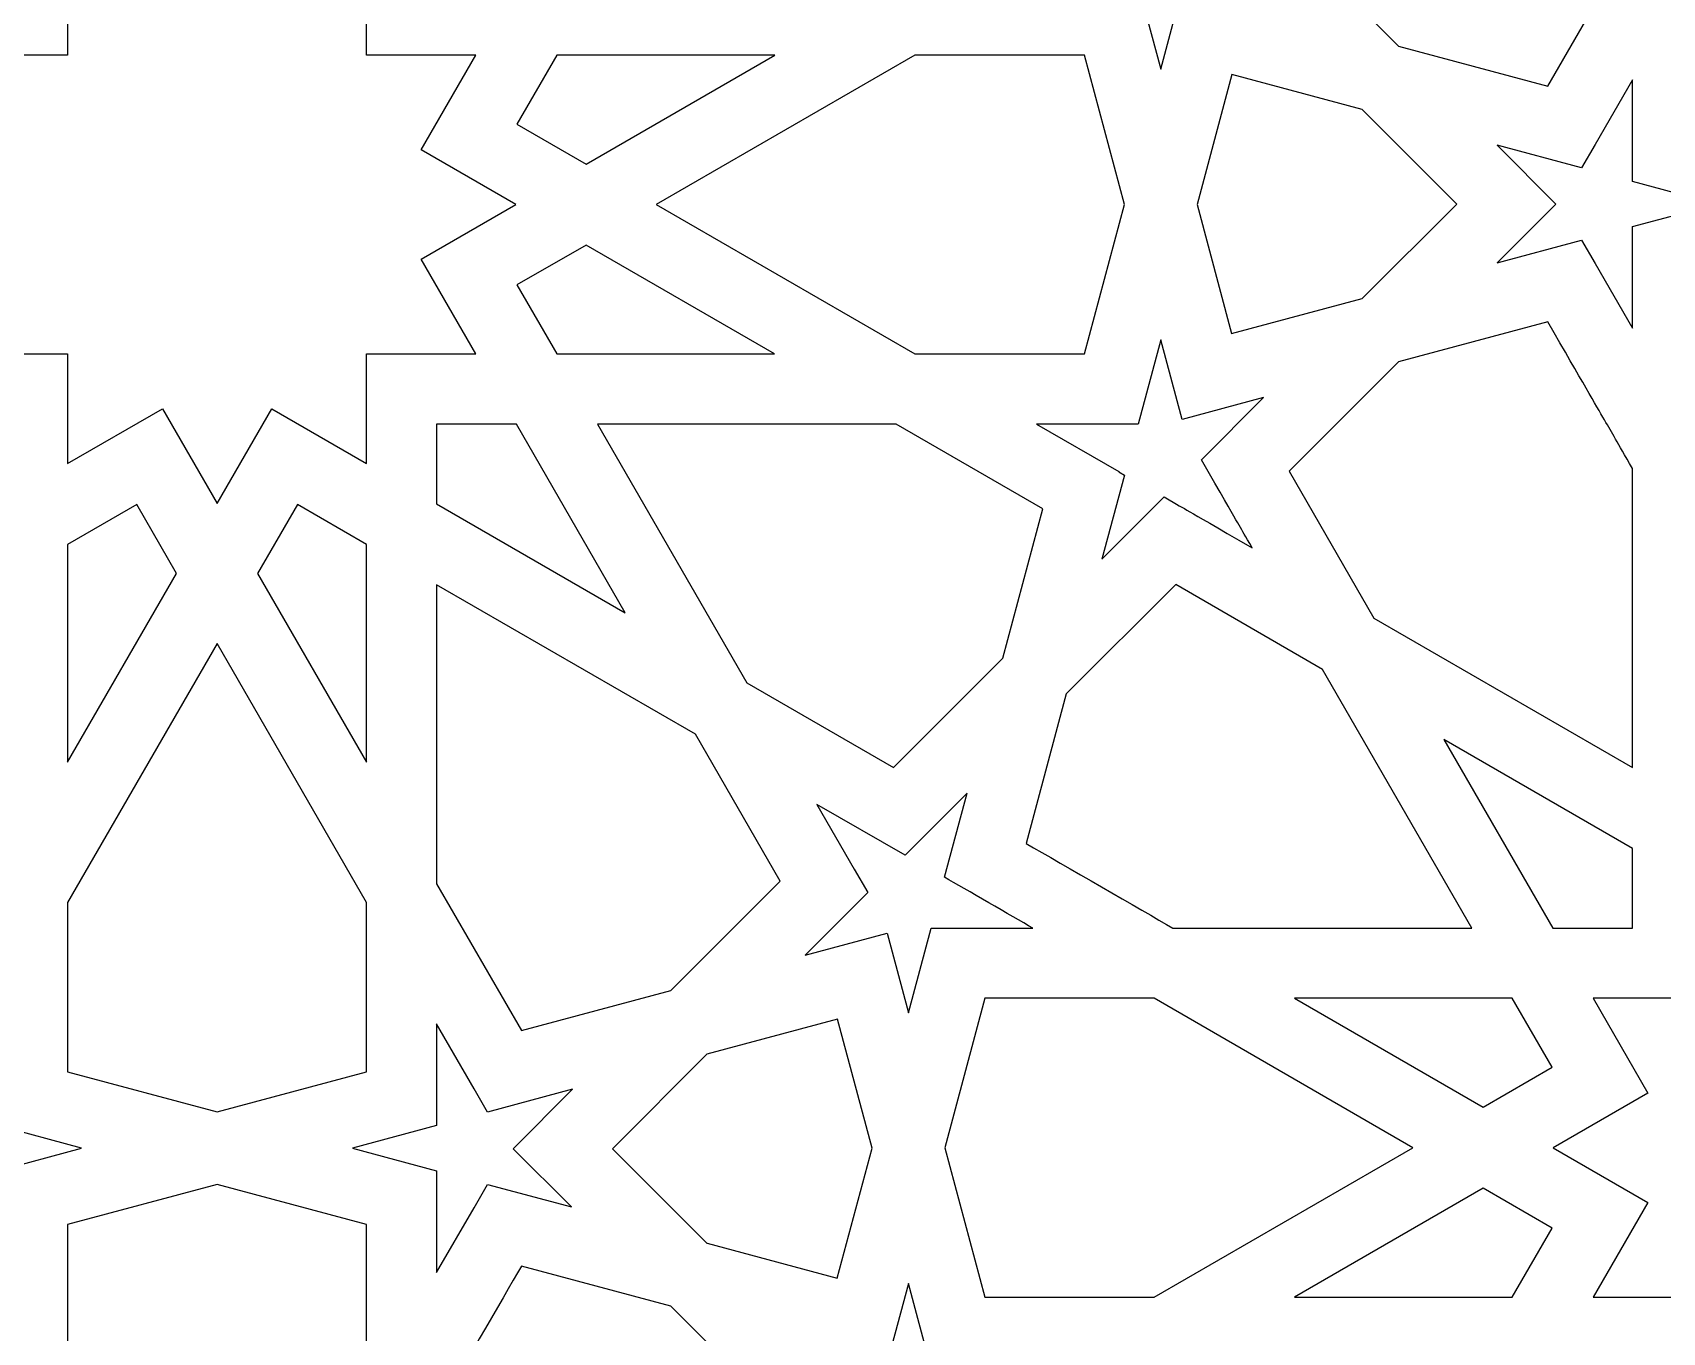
# Model space of a CAD drawing. Header units: millimetres. Extents: x -57 to 56, y -100 to 112.
# Drawn here: x -3.55 to 28.93, y 11.19 to 37.09 of the extents above; entities that cross this region are included whole.
import ezdxf

# ---------------------------------------------------------------- set-up
doc = ezdxf.new("R2010")
doc.units = ezdxf.units.MM
doc.header["$MEASUREMENT"] = 0
doc.layers.add('layer 1', color=7, linetype='Continuous')

msp = doc.modelspace()

# ---------------------------------------------------------------- linework, layer by layer
at = {"layer": 'layer 1', "color": 250}
for points, knots in [([(-24.372, 94.4411), (-38.1806, 87.6628), (-48.5742, 75.4542), (-53.0874, 60.935), (-53.0874, 60.935), (-56.6521, 49.4658), (-55.5912, 52.1945), (-55.5912, -99.8361), (-55.5912, -99.8361), (-52.4793, -99.8361), (52.9544, -99.8361), (55.9213, -99.8361), (55.9213, -99.8361), (55.9213, -98.4327), (55.9213, -97.8601), (55.9213, -96.466), (55.9213, -96.466), (55.9213, 55.9079), (56.001, 45.5757), (55.7428, 48.8312), (55.7428, 48.8312), (52.6358, 88.0279), (10.7823, 111.699), (-24.372, 94.4411)], [0, 0, 0, 0, 0.1428571, 0.1428571, 0.1428571, 0.1428571, 0.2857143, 0.2857143, 0.2857143, 0.2857143, 0.4285714, 0.4285714, 0.4285714, 0.4285714, 0.5714286, 0.5714286, 0.5714286, 0.5714286, 0.7142857, 0.7142857, 0.7142857, 0.7142857, 1, 1, 1, 1]), ([(23.6664, 36.8141), (23.6664, 36.8141), (21.4873, 38.9932), (21.4873, 38.9932), (21.4873, 38.9932), (21.4873, 38.9932), (23.1768, 41.9181), (23.1768, 41.9181), (23.1768, 41.9181), (23.1768, 41.9181), (28.3319, 44.8945), (28.3319, 44.8945), (28.3319, 44.8945), (28.3319, 44.8945), (28.3319, 38.94), (28.3319, 38.94), (28.3319, 38.94), (28.3319, 38.94), (26.6439, 36.0158), (26.6439, 36.0158), (26.6439, 36.0158), (26.6439, 36.0158), (23.6664, 36.8141), (23.6664, 36.8141)], [0, 0, 0, 0, 0.1428571, 0.1428571, 0.1428571, 0.1428571, 0.2857143, 0.2857143, 0.2857143, 0.2857143, 0.4285714, 0.4285714, 0.4285714, 0.4285714, 0.5714286, 0.5714286, 0.5714286, 0.5714286, 0.7142857, 0.7142857, 0.7142857, 0.7142857, 1, 1, 1, 1]), ([(17.7539, 40.7508), (17.7539, 40.7508), (18.9985, 39.5055), (18.9985, 39.5055), (18.9985, 39.5055), (18.9985, 39.5055), (20.7546, 40.519), (20.7546, 40.519), (20.7546, 40.519), (20.2254, 39.6025), (20.4548, 39.9994), (19.7407, 38.7636), (19.7407, 38.7636), (19.7407, 38.7636), (20.98, 37.5246), (20.98, 37.5246), (20.98, 37.5246), (20.98, 37.5246), (19.3587, 37.9589), (19.3587, 37.9589), (19.3587, 37.9589), (19.3587, 37.9589), (18.9304, 36.3573), (18.9304, 36.3573), (18.9304, 36.3573), (18.9304, 36.3573), (18.481, 38.033), (18.481, 38.033), (18.481, 38.033), (17.8043, 38.033), (17.3531, 38.033), (16.4543, 38.033), (16.4543, 38.033), (16.4543, 38.033), (18.2107, 39.0469), (18.2107, 39.0469), (18.2107, 39.0469), (18.2107, 39.0469), (17.7539, 40.7508), (17.7539, 40.7508)], [0, 0, 0, 0, 0.0909091, 0.0909091, 0.0909091, 0.0909091, 0.1818182, 0.1818182, 0.1818182, 0.1818182, 0.2727273, 0.2727273, 0.2727273, 0.2727273, 0.3636364, 0.3636364, 0.3636364, 0.3636364, 0.4545455, 0.4545455, 0.4545455, 0.4545455, 0.5454545, 0.5454545, 0.5454545, 0.5454545, 0.6363636, 0.6363636, 0.6363636, 0.6363636, 0.7272727, 0.7272727, 0.7272727, 0.7272727, 0.8181818, 0.8181818, 0.8181818, 0.8181818, 1, 1, 1, 1]), ([(-0.9617, 37.7254), (-0.9617, 37.7254), (0.1277, 39.6127), (0.1277, 39.6127), (0.1277, 39.6127), (0.1277, 39.6127), (1.2171, 37.7254), (1.2171, 37.7254), (1.2171, 37.7254), (1.2171, 37.7254), (3.1055, 38.8151), (3.1055, 38.8151), (3.1055, 38.8151), (3.1055, 38.8151), (3.1055, 36.6356), (3.1055, 36.6356), (3.1055, 36.6356), (3.1055, 36.6356), (5.2846, 36.6356), (5.2846, 36.6356), (5.2846, 36.6356), (5.2846, 36.6356), (4.1949, 34.7476), (4.1949, 34.7476), (4.1949, 34.7476), (4.1949, 34.7476), (6.0815, 33.6582), (6.0815, 33.6582), (6.0815, 33.6582), (6.0815, 33.6582), (4.1949, 32.5685), (4.1949, 32.5685), (4.1949, 32.5685), (4.1949, 32.5685), (5.2842, 30.6818), (5.2842, 30.6818), (5.2842, 30.6818), (5.2842, 30.6818), (3.1055, 30.6818), (3.1055, 30.6818), (3.1055, 30.6818), (3.1055, 30.6818), (3.1055, 28.5013), (3.1055, 28.5013), (3.1055, 28.5013), (3.1055, 28.5013), (1.2171, 29.591), (1.2171, 29.591), (1.2171, 29.591), (1.2171, 29.591), (0.1277, 27.7044), (0.1277, 27.7044), (0.1277, 27.7044), (0.1277, 27.7044), (-0.9617, 29.591), (-0.9617, 29.591), (-0.9617, 29.591), (-0.9617, 29.591), (-2.8497, 28.5013), (-2.8497, 28.5013), (-2.8497, 28.5013), (-2.8497, 28.5013), (-2.8497, 30.6818), (-2.8497, 30.6818), (-2.8497, 30.6818), (-2.8497, 30.6818), (-5.0289, 30.6818), (-5.0289, 30.6818), (-5.0289, 30.6818), (-5.0289, 30.6818), (-3.9391, 32.5685), (-3.9391, 32.5685), (-3.9391, 32.5685), (-3.9391, 32.5685), (-5.8272, 33.6582), (-5.8272, 33.6582), (-5.8272, 33.6582), (-5.8272, 33.6582), (-3.9391, 34.7476), (-3.9391, 34.7476), (-3.9391, 34.7476), (-3.9391, 34.7476), (-5.0292, 36.6356), (-5.0292, 36.6356), (-5.0292, 36.6356), (-5.0292, 36.6356), (-2.8497, 36.6356), (-2.8497, 36.6356), (-2.8497, 36.6356), (-2.8497, 36.6356), (-2.8497, 38.8151), (-2.8497, 38.8151), (-2.8497, 38.8151), (-2.8497, 38.8151), (-0.9617, 37.7254), (-0.9617, 37.7254)], [0, 0, 0, 0, 0.04, 0.04, 0.04, 0.04, 0.08, 0.08, 0.08, 0.08, 0.12, 0.12, 0.12, 0.12, 0.16, 0.16, 0.16, 0.16, 0.2, 0.2, 0.2, 0.2, 0.24, 0.24, 0.24, 0.24, 0.28, 0.28, 0.28, 0.28, 0.32, 0.32, 0.32, 0.32, 0.36, 0.36, 0.36, 0.36, 0.4, 0.4, 0.4, 0.4, 0.44, 0.44, 0.44, 0.44, 0.48, 0.48, 0.48, 0.48, 0.52, 0.52, 0.52, 0.52, 0.56, 0.56, 0.56, 0.56, 0.6, 0.6, 0.6, 0.6, 0.64, 0.64, 0.64, 0.64, 0.68, 0.68, 0.68, 0.68, 0.72, 0.72, 0.72, 0.72, 0.76, 0.76, 0.76, 0.76, 0.8, 0.8, 0.8, 0.8, 0.84, 0.84, 0.84, 0.84, 0.88, 0.88, 0.88, 0.88, 0.92, 0.92, 0.92, 0.92, 1, 1, 1, 1]), ([(11.2391, 36.6356), (11.2391, 36.6356), (7.4792, 34.465), (7.4792, 34.465), (7.4792, 34.465), (7.4792, 34.465), (6.1034, 35.2591), (6.1034, 35.2591), (6.1034, 35.2591), (6.1034, 35.2591), (6.8979, 36.6356), (6.8979, 36.6356), (6.8979, 36.6356), (6.8979, 36.6356), (11.2391, 36.6356), (11.2391, 36.6356)], [0, 0, 0, 0, 0.2, 0.2, 0.2, 0.2, 0.4, 0.4, 0.4, 0.4, 0.6, 0.6, 0.6, 0.6, 1, 1, 1, 1]), ([(8.8762, 33.6582), (8.8762, 33.6582), (14.0338, 36.6356), (14.0338, 36.6356), (14.0338, 36.6356), (14.0338, 36.6356), (17.4089, 36.6356), (17.4089, 36.6356), (17.4089, 36.6356), (17.4089, 36.6356), (18.2076, 33.6582), (18.2076, 33.6582), (18.2076, 33.6582), (18.2076, 33.6582), (17.4099, 30.6818), (17.4099, 30.6818), (17.4099, 30.6818), (17.4099, 30.6818), (14.0321, 30.6818), (14.0321, 30.6818), (14.0321, 30.6818), (14.0321, 30.6818), (8.8762, 33.6582), (8.8762, 33.6582)], [0, 0, 0, 0, 0.1428571, 0.1428571, 0.1428571, 0.1428571, 0.2857143, 0.2857143, 0.2857143, 0.2857143, 0.4285714, 0.4285714, 0.4285714, 0.4285714, 0.5714286, 0.5714286, 0.5714286, 0.5714286, 0.7142857, 0.7142857, 0.7142857, 0.7142857, 1, 1, 1, 1]), ([(20.3436, 31.0896), (20.3436, 31.0896), (19.6554, 33.661), (19.6554, 33.661), (19.6554, 33.661), (19.6554, 33.661), (20.3472, 36.2472), (20.3472, 36.2472), (20.3472, 36.2472), (20.3472, 36.2472), (22.9475, 35.5508), (22.9475, 35.5508), (22.9475, 35.5508), (22.9475, 35.5508), (24.8288, 33.6698), (24.8288, 33.6698), (24.8288, 33.6698), (24.8288, 33.6698), (22.945, 31.7863), (22.945, 31.7863), (22.945, 31.7863), (22.945, 31.7863), (20.3436, 31.0896), (20.3436, 31.0896)], [0, 0, 0, 0, 0.1428571, 0.1428571, 0.1428571, 0.1428571, 0.2857143, 0.2857143, 0.2857143, 0.2857143, 0.4285714, 0.4285714, 0.4285714, 0.4285714, 0.5714286, 0.5714286, 0.5714286, 0.5714286, 0.7142857, 0.7142857, 0.7142857, 0.7142857, 1, 1, 1, 1]), ([(30.0066, 33.6691), (30.0066, 33.6691), (28.3319, 33.2207), (28.3319, 33.2207), (28.3319, 33.2207), (28.3319, 32.5635), (28.3319, 32.0781), (28.3319, 31.1933), (28.3319, 31.1933), (28.3319, 31.1933), (27.5862, 32.4848), (27.5862, 32.4848), (27.5862, 32.4848), (27.5862, 32.4848), (27.5862, 32.4848), (27.5862, 32.4848), (27.5862, 32.4848), (27.5862, 32.4848), (27.318, 32.9488), (27.318, 32.9488), (27.318, 32.9488), (27.318, 32.9488), (25.6325, 32.4975), (25.6325, 32.4975), (25.6325, 32.4975), (25.6325, 32.4975), (26.8048, 33.6698), (26.8048, 33.6698), (26.8048, 33.6698), (26.8048, 33.6698), (25.6346, 34.84), (25.6346, 34.84), (25.6346, 34.84), (25.6346, 34.84), (27.318, 34.3884), (27.318, 34.3884), (27.318, 34.3884), (27.318, 34.3884), (27.5862, 34.8527), (27.5862, 34.8527), (27.5862, 34.8527), (27.5862, 34.8527), (27.5862, 34.8527), (27.5862, 34.8527), (27.5862, 34.8527), (27.5862, 34.8527), (28.3319, 36.1446), (28.3319, 36.1446), (28.3319, 36.1446), (28.3319, 35.245), (28.3319, 34.792), (28.3319, 34.1182), (28.3319, 34.1182), (28.3319, 34.1182), (30.0066, 33.6691), (30.0066, 33.6691)], [0, 0, 0, 0, 0.0666667, 0.0666667, 0.0666667, 0.0666667, 0.1333333, 0.1333333, 0.1333333, 0.1333333, 0.2, 0.2, 0.2, 0.2, 0.2666667, 0.2666667, 0.2666667, 0.2666667, 0.3333333, 0.3333333, 0.3333333, 0.3333333, 0.4, 0.4, 0.4, 0.4, 0.4666667, 0.4666667, 0.4666667, 0.4666667, 0.5333333, 0.5333333, 0.5333333, 0.5333333, 0.6, 0.6, 0.6, 0.6, 0.6666667, 0.6666667, 0.6666667, 0.6666667, 0.7333333, 0.7333333, 0.7333333, 0.7333333, 0.8, 0.8, 0.8, 0.8, 0.8666667, 0.8666667, 0.8666667, 0.8666667, 1, 1, 1, 1]), ([(6.8979, 30.6818), (6.8979, 30.6818), (6.1038, 32.0573), (6.1038, 32.0573), (6.1038, 32.0573), (6.1038, 32.0573), (7.4792, 32.8514), (7.4792, 32.8514), (7.4792, 32.8514), (7.4792, 32.8514), (11.237, 30.6818), (11.237, 30.6818), (11.237, 30.6818), (11.237, 30.6818), (6.8979, 30.6818), (6.8979, 30.6818)], [0, 0, 0, 0, 0.2, 0.2, 0.2, 0.2, 0.4, 0.4, 0.4, 0.4, 0.6, 0.6, 0.6, 0.6, 1, 1, 1, 1]), ([(23.1757, 25.4201), (23.1757, 25.4201), (21.4873, 28.3446), (21.4873, 28.3446), (21.4873, 28.3446), (21.4873, 28.3446), (23.6664, 30.5245), (23.6664, 30.5245), (23.6664, 30.5245), (23.6664, 30.5245), (26.6439, 31.3217), (26.6439, 31.3217), (26.6439, 31.3217), (28.0437, 28.8975), (27.6881, 29.5134), (28.3319, 28.3979), (28.3319, 28.3979), (28.3319, 28.3979), (28.3319, 22.443), (28.3319, 22.443), (28.3319, 22.443), (28.3319, 22.443), (23.1757, 25.4201), (23.1757, 25.4201)], [0, 0, 0, 0, 0.1428571, 0.1428571, 0.1428571, 0.1428571, 0.2857143, 0.2857143, 0.2857143, 0.2857143, 0.4285714, 0.4285714, 0.4285714, 0.4285714, 0.5714286, 0.5714286, 0.5714286, 0.5714286, 0.7142857, 0.7142857, 0.7142857, 0.7142857, 1, 1, 1, 1]), ([(20.0088, 28.1097), (20.0088, 28.1097), (20.0088, 28.1097), (20.0088, 28.1097), (20.0088, 28.1097), (20.6114, 27.0665), (20.4544, 27.3385), (20.7546, 26.8182), (20.7546, 26.8182), (19.201, 27.7153), (19.5834, 27.4941), (18.9988, 27.8321), (18.9988, 27.8321), (18.9988, 27.8321), (17.7606, 26.5935), (17.7606, 26.5935), (17.7606, 26.5935), (17.7606, 26.5935), (18.2093, 28.2692), (18.2093, 28.2692), (18.2093, 28.2692), (18.2093, 28.2692), (18.0943, 28.3355), (18.0943, 28.3355), (18.0943, 28.3355), (18.0943, 28.3355), (18.0943, 28.3369), (18.0943, 28.3369), (18.0943, 28.3369), (18.0943, 28.3369), (16.4528, 29.2844), (16.4528, 29.2844), (16.4528, 29.2844), (17.3545, 29.2844), (17.8086, 29.2844), (18.4827, 29.2844), (18.4827, 29.2844), (18.4827, 29.2844), (18.9315, 30.9605), (18.9315, 30.9605), (18.9315, 30.9605), (18.9315, 30.9605), (19.3548, 29.3779), (19.3548, 29.3779), (19.3548, 29.3779), (19.3548, 29.3779), (20.9797, 29.8129), (20.9797, 29.8129), (20.9797, 29.8129), (20.9797, 29.8129), (19.7411, 28.574), (19.7411, 28.574), (19.7411, 28.574), (19.7411, 28.574), (20.0088, 28.1097), (20.0088, 28.1097)], [0, 0, 0, 0, 0.0666667, 0.0666667, 0.0666667, 0.0666667, 0.1333333, 0.1333333, 0.1333333, 0.1333333, 0.2, 0.2, 0.2, 0.2, 0.2666667, 0.2666667, 0.2666667, 0.2666667, 0.3333333, 0.3333333, 0.3333333, 0.3333333, 0.4, 0.4, 0.4, 0.4, 0.4666667, 0.4666667, 0.4666667, 0.4666667, 0.5333333, 0.5333333, 0.5333333, 0.5333333, 0.6, 0.6, 0.6, 0.6, 0.6666667, 0.6666667, 0.6666667, 0.6666667, 0.7333333, 0.7333333, 0.7333333, 0.7333333, 0.8, 0.8, 0.8, 0.8, 0.8666667, 0.8666667, 0.8666667, 0.8666667, 1, 1, 1, 1]), ([(8.2617, 25.5242), (8.2617, 25.5242), (4.5028, 27.6948), (4.5028, 27.6948), (4.5028, 27.6948), (4.5028, 27.6948), (4.5028, 29.2844), (4.5028, 29.2844), (4.5028, 29.2844), (4.5028, 29.2844), (6.0911, 29.2844), (6.0911, 29.2844), (6.0911, 29.2844), (6.0911, 29.2844), (8.2617, 25.5242), (8.2617, 25.5242)], [0, 0, 0, 0, 0.2, 0.2, 0.2, 0.2, 0.4, 0.4, 0.4, 0.4, 0.6, 0.6, 0.6, 0.6, 1, 1, 1, 1]), ([(13.6059, 22.4388), (13.6059, 22.4388), (10.6825, 24.1265), (10.6825, 24.1265), (10.6825, 24.1265), (10.6825, 24.1265), (7.7047, 29.2844), (7.7047, 29.2844), (7.7047, 29.2844), (7.7047, 29.2844), (13.6571, 29.2844), (13.6571, 29.2844), (13.6571, 29.2844), (13.6571, 29.2844), (16.582, 27.5953), (16.582, 27.5953), (16.582, 27.5953), (16.582, 27.5953), (15.785, 24.619), (15.785, 24.619), (15.785, 24.619), (15.785, 24.619), (13.6059, 22.4388), (13.6059, 22.4388)], [0, 0, 0, 0, 0.1428571, 0.1428571, 0.1428571, 0.1428571, 0.2857143, 0.2857143, 0.2857143, 0.2857143, 0.4285714, 0.4285714, 0.4285714, 0.4285714, 0.5714286, 0.5714286, 0.5714286, 0.5714286, 0.7142857, 0.7142857, 0.7142857, 0.7142857, 1, 1, 1, 1]), ([(-2.8497, 22.5471), (-2.8497, 22.5471), (-2.8497, 26.888), (-2.8497, 26.888), (-2.8497, 26.888), (-2.8497, 26.888), (-1.4732, 27.6825), (-1.4732, 27.6825), (-1.4732, 27.6825), (-1.4732, 27.6825), (-0.6791, 26.307), (-0.6791, 26.307), (-0.6791, 26.307), (-0.6791, 26.307), (-2.8497, 22.5471), (-2.8497, 22.5471)], [0, 0, 0, 0, 0.2, 0.2, 0.2, 0.2, 0.4, 0.4, 0.4, 0.4, 0.6, 0.6, 0.6, 0.6, 1, 1, 1, 1]), ([(3.1055, 22.5471), (3.1055, 22.5471), (0.9345, 26.307), (0.9345, 26.307), (0.9345, 26.307), (0.9345, 26.307), (1.729, 27.6825), (1.729, 27.6825), (1.729, 27.6825), (1.729, 27.6825), (3.1055, 26.888), (3.1055, 26.888), (3.1055, 26.888), (3.1055, 26.888), (3.1055, 22.5471), (3.1055, 22.5471)], [0, 0, 0, 0, 0.2, 0.2, 0.2, 0.2, 0.4, 0.4, 0.4, 0.4, 0.6, 0.6, 0.6, 0.6, 1, 1, 1, 1]), ([(9.659, 23.1038), (9.659, 23.1038), (11.3471, 20.18), (11.3471, 20.18), (11.3471, 20.18), (11.3471, 20.18), (9.1683, 18.0009), (9.1683, 18.0009), (9.1683, 18.0009), (9.1683, 18.0009), (6.1909, 17.2025), (6.1909, 17.2025), (6.1909, 17.2025), (6.1909, 17.2025), (4.5028, 20.1267), (4.5028, 20.1267), (4.5028, 20.1267), (4.5028, 20.1267), (4.5028, 26.0812), (4.5028, 26.0812), (4.5028, 26.0812), (4.5028, 26.0812), (9.659, 23.1038), (9.659, 23.1038)], [0, 0, 0, 0, 0.1428571, 0.1428571, 0.1428571, 0.1428571, 0.2857143, 0.2857143, 0.2857143, 0.2857143, 0.4285714, 0.4285714, 0.4285714, 0.4285714, 0.5714286, 0.5714286, 0.5714286, 0.5714286, 0.7142857, 0.7142857, 0.7142857, 0.7142857, 1, 1, 1, 1]), ([(19.1749, 19.2409), (18.5367, 19.6095), (16.9912, 20.5017), (16.2511, 20.9289), (16.2511, 20.9289), (16.2511, 20.9289), (17.0497, 23.9067), (17.0497, 23.9067), (17.0497, 23.9067), (17.0497, 23.9067), (19.2288, 26.0855), (19.2288, 26.0855), (19.2288, 26.0855), (19.2288, 26.0855), (22.1534, 24.396), (22.1534, 24.396), (22.1534, 24.396), (22.1534, 24.396), (25.1298, 19.2409), (25.1298, 19.2409), (25.1298, 19.2409), (25.1298, 19.2409), (19.1749, 19.2409), (19.1749, 19.2409)], [0, 0, 0, 0, 0.1428571, 0.1428571, 0.1428571, 0.1428571, 0.2857143, 0.2857143, 0.2857143, 0.2857143, 0.4285714, 0.4285714, 0.4285714, 0.4285714, 0.5714286, 0.5714286, 0.5714286, 0.5714286, 0.7142857, 0.7142857, 0.7142857, 0.7142857, 1, 1, 1, 1]), ([(0.1277, 24.9093), (0.1277, 24.9093), (3.1055, 19.7517), (3.1055, 19.7517), (3.1055, 19.7517), (3.1055, 19.7517), (3.1055, 16.3767), (3.1055, 16.3767), (3.1055, 16.3767), (3.1055, 16.3767), (0.1277, 15.5787), (0.1277, 15.5787), (0.1277, 15.5787), (0.1277, 15.5787), (-2.8497, 16.3767), (-2.8497, 16.3767), (-2.8497, 16.3767), (-2.8497, 16.3767), (-2.8497, 19.7517), (-2.8497, 19.7517), (-2.8497, 19.7517), (-2.8497, 19.7517), (0.1277, 24.9093), (0.1277, 24.9093)], [0, 0, 0, 0, 0.1428571, 0.1428571, 0.1428571, 0.1428571, 0.2857143, 0.2857143, 0.2857143, 0.2857143, 0.4285714, 0.4285714, 0.4285714, 0.4285714, 0.5714286, 0.5714286, 0.5714286, 0.5714286, 0.7142857, 0.7142857, 0.7142857, 0.7142857, 1, 1, 1, 1]), ([(24.5734, 22.9997), (24.5734, 22.9997), (28.3319, 20.8294), (28.3319, 20.8294), (28.3319, 20.8294), (28.3319, 20.8294), (28.3319, 19.2409), (28.3319, 19.2409), (28.3319, 19.2409), (28.3319, 19.2409), (26.7434, 19.2409), (26.7434, 19.2409), (26.7434, 19.2409), (26.7434, 19.2409), (24.5734, 22.9997), (24.5734, 22.9997)], [0, 0, 0, 0, 0.2, 0.2, 0.2, 0.2, 0.4, 0.4, 0.4, 0.4, 0.6, 0.6, 0.6, 0.6, 1, 1, 1, 1]), ([(14.3535, 19.2409), (14.3535, 19.2409), (13.9019, 17.556), (13.9019, 17.556), (13.9019, 17.556), (13.9019, 17.556), (13.4789, 19.1379), (13.4789, 19.1379), (13.4789, 19.1379), (13.4789, 19.1379), (11.8431, 18.6997), (11.8431, 18.6997), (11.8431, 18.6997), (11.8431, 18.6997), (13.0933, 19.9499), (13.0933, 19.9499), (13.0933, 19.9499), (13.0933, 19.9499), (12.8252, 20.4142), (12.8252, 20.4142), (12.8252, 20.4142), (12.8252, 20.4142), (12.8256, 20.4146), (12.8256, 20.4146), (12.8256, 20.4146), (12.8256, 20.4146), (12.0798, 21.7061), (12.0798, 21.7061), (12.0798, 21.7061), (12.0798, 21.7061), (13.8356, 20.6922), (13.8356, 20.6922), (13.8356, 20.6922), (13.8356, 20.6922), (15.0731, 21.9301), (15.0731, 21.9301), (15.0731, 21.9301), (15.0731, 21.9301), (14.6237, 20.2547), (14.6237, 20.2547), (14.6237, 20.2547), (15.041, 20.0142), (15.9642, 19.4811), (16.3802, 19.2409), (16.3802, 19.2409), (15.4802, 19.2409), (15.0276, 19.2409), (14.3535, 19.2409)], [0, 0, 0, 0, 0.0769231, 0.0769231, 0.0769231, 0.0769231, 0.1538462, 0.1538462, 0.1538462, 0.1538462, 0.2307692, 0.2307692, 0.2307692, 0.2307692, 0.3076923, 0.3076923, 0.3076923, 0.3076923, 0.3846154, 0.3846154, 0.3846154, 0.3846154, 0.4615385, 0.4615385, 0.4615385, 0.4615385, 0.5384615, 0.5384615, 0.5384615, 0.5384615, 0.6153846, 0.6153846, 0.6153846, 0.6153846, 0.6923077, 0.6923077, 0.6923077, 0.6923077, 0.7692308, 0.7692308, 0.7692308, 0.7692308, 0.8461538, 0.8461538, 0.8461538, 0.8461538, 1, 1, 1, 1]), ([(38.6609, 14.8661), (38.6609, 14.8661), (36.7739, 13.7767), (36.7739, 13.7767), (36.7739, 13.7767), (36.7739, 13.7767), (37.8636, 11.8897), (37.8636, 11.8897), (37.8636, 11.8897), (37.8636, 11.8897), (35.6845, 11.8897), (35.6845, 11.8897), (35.6845, 11.8897), (35.6845, 11.8897), (35.6845, 9.7092), (35.6845, 9.7092), (35.6845, 9.7092), (35.6845, 9.7092), (33.7965, 10.7989), (33.7965, 10.7989), (33.7965, 10.7989), (33.7965, 10.7989), (32.7071, 8.9122), (32.7071, 8.9122), (32.7071, 8.9122), (32.7071, 8.9122), (31.6177, 10.7989), (31.6177, 10.7989), (31.6177, 10.7989), (31.6177, 10.7989), (29.7293, 9.7092), (29.7293, 9.7092), (29.7293, 9.7092), (29.7293, 9.7092), (29.7293, 11.8897), (29.7293, 11.8897), (29.7293, 11.8897), (29.7293, 11.8897), (27.5505, 11.8897), (27.5505, 11.8897), (27.5505, 11.8897), (27.5505, 11.8897), (28.6403, 13.7767), (28.6403, 13.7767), (28.6403, 13.7767), (28.6403, 13.7767), (26.7522, 14.8661), (26.7522, 14.8661), (26.7522, 14.8661), (26.7522, 14.8661), (28.6403, 15.9554), (28.6403, 15.9554), (28.6403, 15.9554), (28.6403, 15.9554), (27.5502, 17.8435), (27.5502, 17.8435), (27.5502, 17.8435), (27.5502, 17.8435), (29.7293, 17.8435), (29.7293, 17.8435), (29.7293, 17.8435), (29.7293, 17.8435), (29.7293, 20.023), (29.7293, 20.023), (29.7293, 20.023), (29.7293, 20.023), (31.6177, 18.9332), (31.6177, 18.9332), (31.6177, 18.9332), (31.6177, 18.9332), (32.7071, 20.8206), (32.7071, 20.8206), (32.7071, 20.8206), (32.7071, 20.8206), (33.7965, 18.9332), (33.7965, 18.9332), (33.7965, 18.9332), (33.7965, 18.9332), (35.6845, 20.023), (35.6845, 20.023), (35.6845, 20.023), (35.6845, 20.023), (35.6845, 17.8435), (35.6845, 17.8435), (35.6845, 17.8435), (35.6845, 17.8435), (37.864, 17.8435), (37.864, 17.8435), (37.864, 17.8435), (37.864, 17.8435), (36.7743, 15.9558), (36.7743, 15.9558), (36.7743, 15.9558), (36.7743, 15.9558), (38.6609, 14.8661), (38.6609, 14.8661)], [0, 0, 0, 0, 0.04, 0.04, 0.04, 0.04, 0.08, 0.08, 0.08, 0.08, 0.12, 0.12, 0.12, 0.12, 0.16, 0.16, 0.16, 0.16, 0.2, 0.2, 0.2, 0.2, 0.24, 0.24, 0.24, 0.24, 0.28, 0.28, 0.28, 0.28, 0.32, 0.32, 0.32, 0.32, 0.36, 0.36, 0.36, 0.36, 0.4, 0.4, 0.4, 0.4, 0.44, 0.44, 0.44, 0.44, 0.48, 0.48, 0.48, 0.48, 0.52, 0.52, 0.52, 0.52, 0.56, 0.56, 0.56, 0.56, 0.6, 0.6, 0.6, 0.6, 0.64, 0.64, 0.64, 0.64, 0.68, 0.68, 0.68, 0.68, 0.72, 0.72, 0.72, 0.72, 0.76, 0.76, 0.76, 0.76, 0.8, 0.8, 0.8, 0.8, 0.84, 0.84, 0.84, 0.84, 0.88, 0.88, 0.88, 0.88, 0.92, 0.92, 0.92, 0.92, 1, 1, 1, 1]), ([(23.9568, 14.8661), (23.9568, 14.8661), (18.8009, 11.8897), (18.8009, 11.8897), (18.8009, 11.8897), (18.8009, 11.8897), (15.4245, 11.8897), (15.4245, 11.8897), (15.4245, 11.8897), (15.4245, 11.8897), (14.6272, 14.8657), (14.6272, 14.8657), (14.6272, 14.8657), (14.6272, 14.8657), (15.4256, 17.8435), (15.4256, 17.8435), (15.4256, 17.8435), (15.4256, 17.8435), (18.8002, 17.8435), (18.8002, 17.8435), (18.8002, 17.8435), (18.8002, 17.8435), (23.9571, 14.8661), (23.9571, 14.8661), (23.9571, 14.8661), (23.9571, 14.8661), (23.9568, 14.8661), (23.9568, 14.8661), (23.9568, 14.8661), (23.9568, 14.8661), (23.9568, 14.8661), (23.9568, 14.8661)], [0, 0, 0, 0, 0.1111111, 0.1111111, 0.1111111, 0.1111111, 0.2222222, 0.2222222, 0.2222222, 0.2222222, 0.3333333, 0.3333333, 0.3333333, 0.3333333, 0.4444444, 0.4444444, 0.4444444, 0.4444444, 0.5555556, 0.5555556, 0.5555556, 0.5555556, 0.6666667, 0.6666667, 0.6666667, 0.6666667, 0.7777778, 0.7777778, 0.7777778, 0.7777778, 1, 1, 1, 1]), ([(25.3545, 15.6729), (25.3545, 15.6729), (21.5946, 17.8435), (21.5946, 17.8435), (21.5946, 17.8435), (22.1389, 17.8435), (25.3951, 17.8435), (25.9366, 17.8435), (25.9366, 17.8435), (25.9366, 17.8435), (26.731, 16.4673), (26.731, 16.4673), (26.731, 16.4673), (26.731, 16.4673), (25.3545, 15.6729), (25.3545, 15.6729)], [0, 0, 0, 0, 0.2, 0.2, 0.2, 0.2, 0.4, 0.4, 0.4, 0.4, 0.6, 0.6, 0.6, 0.6, 1, 1, 1, 1]), ([(-2.5714, 14.8555), (-2.5714, 14.8555), (-4.2471, 14.4068), (-4.2471, 14.4068), (-4.2471, 14.4068), (-4.2471, 14.4068), (-4.2471, 14.406), (-4.2471, 14.4057), (-4.2471, 14.4057), (-4.2471, 14.4057), (-4.2471, 14.4057), (-4.2471, 14.4057), (-4.2471, 14.4057), (-4.2471, 13.7322), (-4.2471, 13.2793), (-4.2471, 12.3793), (-4.2471, 12.3793), (-4.2471, 12.3793), (-4.9929, 13.6709), (-4.9929, 13.6709), (-4.9929, 13.6709), (-4.9929, 13.6709), (-4.9932, 13.6709), (-4.9932, 13.6709), (-4.9932, 13.6709), (-4.9932, 13.6709), (-5.261, 14.1351), (-5.261, 14.1351), (-5.261, 14.1351), (-5.261, 14.1351), (-6.936, 13.6864), (-6.936, 13.6864), (-6.936, 13.6864), (-6.936, 13.6864), (-5.7676, 14.8548), (-5.7676, 14.8548), (-5.7676, 14.8548), (-5.7676, 14.8548), (-6.9374, 16.0246), (-6.9374, 16.0246), (-6.9374, 16.0246), (-6.9374, 16.0246), (-5.261, 15.5752), (-5.261, 15.5752), (-5.261, 15.5752), (-5.261, 15.5752), (-4.9929, 16.0394), (-4.9929, 16.0394), (-4.9929, 16.0394), (-4.9929, 16.0394), (-4.9929, 16.0394), (-4.9929, 16.0394), (-4.9929, 16.0394), (-4.9929, 16.0394), (-4.2471, 17.3313), (-4.2471, 17.3313), (-4.2471, 17.3313), (-4.2471, 16.4317), (-4.2471, 15.9787), (-4.2471, 15.3049), (-4.2471, 15.3049), (-4.2471, 15.3049), (-2.5714, 14.8555), (-2.5714, 14.8555)], [0, 0, 0, 0, 0.0588235, 0.0588235, 0.0588235, 0.0588235, 0.1176471, 0.1176471, 0.1176471, 0.1176471, 0.1764706, 0.1764706, 0.1764706, 0.1764706, 0.2352941, 0.2352941, 0.2352941, 0.2352941, 0.2941176, 0.2941176, 0.2941176, 0.2941176, 0.3529412, 0.3529412, 0.3529412, 0.3529412, 0.4117647, 0.4117647, 0.4117647, 0.4117647, 0.4705882, 0.4705882, 0.4705882, 0.4705882, 0.5294118, 0.5294118, 0.5294118, 0.5294118, 0.5882353, 0.5882353, 0.5882353, 0.5882353, 0.6470588, 0.6470588, 0.6470588, 0.6470588, 0.7058824, 0.7058824, 0.7058824, 0.7058824, 0.7647059, 0.7647059, 0.7647059, 0.7647059, 0.8235294, 0.8235294, 0.8235294, 0.8235294, 0.8823529, 0.8823529, 0.8823529, 0.8823529, 1, 1, 1, 1]), ([(5.2486, 16.0394), (5.2486, 16.0394), (5.2486, 16.0394), (5.2486, 16.0394), (5.2486, 16.0394), (5.2486, 16.0394), (5.5167, 15.5752), (5.5167, 15.5752), (5.5167, 15.5752), (5.5167, 15.5752), (7.2129, 16.0299), (7.2129, 16.0299), (7.2129, 16.0299), (7.2129, 16.0299), (6.029, 14.846), (6.029, 14.846), (6.029, 14.846), (6.029, 14.846), (7.1875, 13.6874), (7.1875, 13.6874), (7.1875, 13.6874), (7.1875, 13.6874), (5.5167, 14.1351), (5.5167, 14.1351), (5.5167, 14.1351), (5.5167, 14.1351), (5.2486, 13.6709), (5.2486, 13.6709), (5.2486, 13.6709), (5.2486, 13.6709), (5.2486, 13.6709), (5.2486, 13.6709), (5.2486, 13.6709), (5.2486, 13.6709), (4.5028, 12.3793), (4.5028, 12.3793), (4.5028, 12.3793), (4.5028, 13.2796), (4.5028, 13.7329), (4.5028, 14.4068), (4.5028, 14.4068), (4.5028, 14.4068), (2.8272, 14.8555), (2.8272, 14.8555), (2.8272, 14.8555), (2.8272, 14.8555), (4.5028, 15.3049), (4.5028, 15.3049), (4.5028, 15.3049), (4.5028, 15.9787), (4.5028, 16.4313), (4.5028, 17.3313), (4.5028, 17.3313), (4.5028, 17.3313), (5.2486, 16.0394), (5.2486, 16.0394)], [0, 0, 0, 0, 0.0666667, 0.0666667, 0.0666667, 0.0666667, 0.1333333, 0.1333333, 0.1333333, 0.1333333, 0.2, 0.2, 0.2, 0.2, 0.2666667, 0.2666667, 0.2666667, 0.2666667, 0.3333333, 0.3333333, 0.3333333, 0.3333333, 0.4, 0.4, 0.4, 0.4, 0.4666667, 0.4666667, 0.4666667, 0.4666667, 0.5333333, 0.5333333, 0.5333333, 0.5333333, 0.6, 0.6, 0.6, 0.6, 0.6666667, 0.6666667, 0.6666667, 0.6666667, 0.7333333, 0.7333333, 0.7333333, 0.7333333, 0.8, 0.8, 0.8, 0.8, 0.8666667, 0.8666667, 0.8666667, 0.8666667, 1, 1, 1, 1]), ([(9.8915, 12.9635), (9.8915, 12.9635), (9.8859, 12.9649), (9.8859, 12.9649), (9.8859, 12.9649), (9.8859, 12.9649), (8.0049, 14.846), (8.0049, 14.846), (8.0049, 14.846), (8.0049, 14.846), (9.8891, 16.7294), (9.8891, 16.7294), (9.8891, 16.7294), (9.8891, 16.7294), (12.4901, 17.4262), (12.4901, 17.4262), (12.4901, 17.4262), (12.4901, 17.4262), (13.178, 14.8541), (13.178, 14.8541), (13.178, 14.8541), (13.178, 14.8541), (12.4862, 12.2682), (12.4862, 12.2682), (12.4862, 12.2682), (12.4862, 12.2682), (9.8919, 12.9635), (9.8919, 12.9635), (9.8919, 12.9635), (9.8919, 12.9635), (9.8915, 12.9635), (9.8915, 12.9635)], [0, 0, 0, 0, 0.1111111, 0.1111111, 0.1111111, 0.1111111, 0.2222222, 0.2222222, 0.2222222, 0.2222222, 0.3333333, 0.3333333, 0.3333333, 0.3333333, 0.4444444, 0.4444444, 0.4444444, 0.4444444, 0.5555556, 0.5555556, 0.5555556, 0.5555556, 0.6666667, 0.6666667, 0.6666667, 0.6666667, 0.7777778, 0.7777778, 0.7777778, 0.7777778, 1, 1, 1, 1]), ([(0.128, 4.8024), (0.128, 4.8024), (0.1277, 4.8024), (0.1277, 4.8024), (0.1277, 4.8024), (0.1277, 4.8024), (0.1277, 4.8024), (0.1277, 4.8024), (0.1277, 4.8024), (0.1277, 4.8024), (-2.8497, 9.9589), (-2.8497, 9.9589), (-2.8497, 9.9589), (-2.8497, 9.9589), (-2.8497, 13.3332), (-2.8497, 13.3332), (-2.8497, 13.3332), (-2.8497, 13.3332), (0.1277, 14.1309), (0.1277, 14.1309), (0.1277, 14.1309), (0.1277, 14.1309), (3.1055, 13.3332), (3.1055, 13.3332), (3.1055, 13.3332), (3.1055, 13.3332), (3.1055, 9.9589), (3.1055, 9.9589), (3.1055, 9.9589), (3.1055, 9.9589), (0.128, 4.8024), (0.128, 4.8024)], [0, 0, 0, 0, 0.1111111, 0.1111111, 0.1111111, 0.1111111, 0.2222222, 0.2222222, 0.2222222, 0.2222222, 0.3333333, 0.3333333, 0.3333333, 0.3333333, 0.4444444, 0.4444444, 0.4444444, 0.4444444, 0.5555556, 0.5555556, 0.5555556, 0.5555556, 0.6666667, 0.6666667, 0.6666667, 0.6666667, 0.7777778, 0.7777778, 0.7777778, 0.7777778, 1, 1, 1, 1]), ([(21.596, 11.8897), (21.596, 11.8897), (25.3545, 14.0593), (25.3545, 14.0593), (25.3545, 14.0593), (25.3545, 14.0593), (26.731, 13.2652), (26.731, 13.2652), (26.731, 13.2652), (26.731, 13.2652), (25.9366, 11.8897), (25.9366, 11.8897), (25.9366, 11.8897), (25.5411, 11.8897), (22.3989, 11.8897), (21.596, 11.8897)], [0, 0, 0, 0, 0.2, 0.2, 0.2, 0.2, 0.4, 0.4, 0.4, 0.4, 0.6, 0.6, 0.6, 0.6, 1, 1, 1, 1]), ([(9.658, 6.6058), (9.658, 6.6058), (4.5028, 3.629), (4.5028, 3.629), (4.5028, 3.629), (4.5028, 3.629), (4.5028, 9.5832), (4.5028, 9.5832), (4.5028, 9.5832), (4.8895, 10.2524), (5.8205, 11.8653), (6.1909, 12.5067), (6.1909, 12.5067), (6.1909, 12.5067), (9.1683, 11.7094), (9.1683, 11.7094), (9.1683, 11.7094), (9.1683, 11.7094), (11.3467, 9.531), (11.3467, 9.531), (11.3467, 9.531), (11.3467, 9.531), (9.658, 6.6058), (9.658, 6.6058)], [0, 0, 0, 0, 0.1428571, 0.1428571, 0.1428571, 0.1428571, 0.2857143, 0.2857143, 0.2857143, 0.2857143, 0.4285714, 0.4285714, 0.4285714, 0.4285714, 0.5714286, 0.5714286, 0.5714286, 0.5714286, 0.7142857, 0.7142857, 0.7142857, 0.7142857, 1, 1, 1, 1]), ([(15.0809, 7.7728), (15.0809, 7.7728), (13.8356, 9.0181), (13.8356, 9.0181), (13.8356, 9.0181), (13.8356, 9.0181), (12.0798, 8.0042), (12.0798, 8.0042), (12.0798, 8.0042), (12.3924, 8.5461), (12.7811, 9.2192), (13.0933, 9.7603), (13.0933, 9.7603), (13.0933, 9.7603), (13.093, 9.7607), (13.093, 9.7607), (13.093, 9.7607), (13.093, 9.7607), (13.0933, 9.7614), (13.0933, 9.7614), (13.0933, 9.7614), (13.0933, 9.7614), (11.8674, 10.9873), (11.8674, 10.9873), (11.8674, 10.9873), (11.8674, 10.9873), (13.4747, 10.5569), (13.4747, 10.5569), (13.4747, 10.5569), (13.4747, 10.5569), (13.9044, 12.1631), (13.9044, 12.1631), (13.9044, 12.1631), (13.9044, 12.1631), (14.352, 10.4923), (14.352, 10.4923), (14.352, 10.4923), (15.0262, 10.4923), (15.4792, 10.4923), (16.3802, 10.4923), (16.3802, 10.4923), (16.3802, 10.4923), (14.7387, 9.5448), (14.7387, 9.5448), (14.7387, 9.5448), (14.7387, 9.5448), (14.7387, 9.5434), (14.7387, 9.5434), (14.7387, 9.5434), (14.7387, 9.5434), (14.6237, 9.477), (14.6237, 9.477), (14.6237, 9.477), (14.6237, 9.477), (15.0809, 7.7728), (15.0809, 7.7728)], [0, 0, 0, 0, 0.0666667, 0.0666667, 0.0666667, 0.0666667, 0.1333333, 0.1333333, 0.1333333, 0.1333333, 0.2, 0.2, 0.2, 0.2, 0.2666667, 0.2666667, 0.2666667, 0.2666667, 0.3333333, 0.3333333, 0.3333333, 0.3333333, 0.4, 0.4, 0.4, 0.4, 0.4666667, 0.4666667, 0.4666667, 0.4666667, 0.5333333, 0.5333333, 0.5333333, 0.5333333, 0.6, 0.6, 0.6, 0.6, 0.6666667, 0.6666667, 0.6666667, 0.6666667, 0.7333333, 0.7333333, 0.7333333, 0.7333333, 0.8, 0.8, 0.8, 0.8, 0.8666667, 0.8666667, 0.8666667, 0.8666667, 1, 1, 1, 1])]:
    msp.add_open_spline(points, degree=3, knots=knots, dxfattribs=at)

doc.saveas('drawing.dxf')
